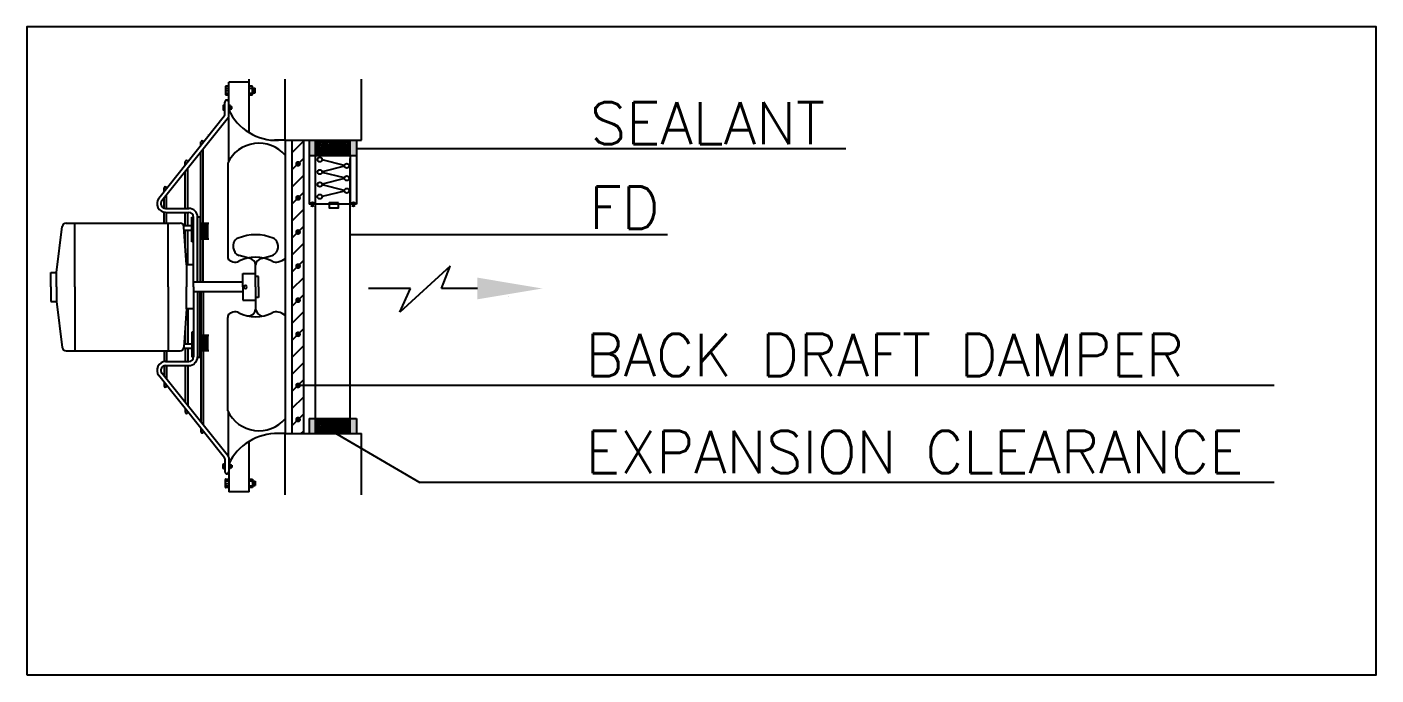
# Model space of a CAD drawing. Extents: x 462150 to 593348, y 35809 to 85242.
# Drawn here: x 472509 to 479227, y 56909 to 60134 of the extents above; entities that cross this region are included whole.
import ezdxf

# ---------------------------------------------------------------- set-up
doc = ezdxf.new("R2010")
doc.units = 0
doc.header["$LTSCALE"] = 500
doc.header["$MEASUREMENT"] = 0
for name, color, linetype in [('BASE', 15, 'Continuous'), ('EQP', 1, 'Continuous'), ('L', 7, 'Continuous'), ('M-DUCT', 3, 'Continuous'), ('SL', 3, 'Continuous'), ('Text', 50, 'Continuous')]:
    doc.layers.add(name, color=color, linetype=linetype)
doc.styles.add('STYLE1', font='romans.shx', dxfattribs={"height": 52.5})

msp = doc.modelspace()

# ---------------------------------------------------------------- hatches: boundary and pattern name
at = {"layer": 'EQP', "linetype": 'Continuous'}
h = msp.add_hatch(dxfattribs=at)
h.set_pattern_fill('ANSI31', color=3, scale=480, style=0)
h.set_pattern_definition([(45, (1219410.076, -129225.034), (-42.426407, 42.426407), [])])
h.paths.add_polyline_path([(473887.8, 59570.3), (473829.9, 59570.3), (473829.9, 58110.3), (473887.8, 58110.3)])
h = msp.add_hatch(color=3, dxfattribs=at)
h.paths.add_polyline_path([(474150.3, 59570.3), (474118.8, 59570.3), (474118.8, 59494.7), (474150.3, 59494.7)])
h.paths.add_polyline_path([(473945.9, 59570.3), (473914.4, 59570.3), (473914.4, 59494.7), (473945.9, 59494.7)])
h = msp.add_hatch(dxfattribs=at)
h.set_pattern_fill('NET3', color=3, scale=120, style=0)
h.set_pattern_definition([(0, (1217374.54, -129225.034), (0, 15), []), (60, (1217374.54, -129225.034), (-12.99038106, 7.5), []), (120, (1217374.54, -129225.034), (-12.99038106, -7.5), [])])
h.paths.add_polyline_path([(474118.8, 59494.7), (474118.8, 59570.3), (473945.9, 59570.3), (473945.9, 59494.7)])
h = msp.add_hatch(color=3, dxfattribs=at)
h.paths.add_polyline_path([(474150.3, 58185.9), (474118.8, 58185.9), (474118.8, 58110.3), (474150.3, 58110.3)])
h.paths.add_polyline_path([(473945.9, 58185.9), (473914.4, 58185.9), (473914.4, 58110.3), (473945.9, 58110.3)])
h = msp.add_hatch(dxfattribs=at)
h.set_pattern_fill('NET3', color=3, scale=120, style=0)
h.set_pattern_definition([(0, (1217374.54, 246905.652), (0, -15), []), (300, (1217374.54, 246905.652), (-12.99038106, -7.5), []), (240, (1217374.54, 246905.652), (-12.99038106, 7.5), [])])
h.paths.add_polyline_path([(474118.8, 58110.3), (473945.9, 58110.3), (473945.9, 58185.9), (474118.8, 58185.9)])

# ---------------------------------------------------------------- linework, layer by layer
msp.add_lwpolyline([(472508.9, 56908.8), (479227.4, 56908.8), (479227.4, 60134.4), (472508.9, 60134.4)], close=True)
at = {"layer": 'BASE'}
for p, q in [((473615.5, 59859.5), (473615.5, 59875.1)), ((473795.5, 59570.3), (473795.5, 59875.1)), ((474175.5, 59570.3), (474175.5, 59875.1)), ((473795.5, 59570.3), (474175.5, 59570.3)), ((474909, 58791.2), (474909, 58791.2)), ((473795.5, 58110.3), (474175.5, 58110.3)), ((473795.5, 57805.5), (473795.5, 58110.3)), ((474175.5, 57805.5), (474175.5, 58110.3))]:
    msp.add_line(p, q, dxfattribs=at)
at = {"layer": 'BASE', "color": 7, "linetype": 'Continuous'}
for p, q in [((473927, 59253.7), (473920.7, 59253.7)), ((473927, 59246.6), (473922.3, 59246.6)), ((473927, 59253.7), (473927, 59246.6)), ((473933.3, 59253.7), (473939.6, 59253.7)), ((473933.3, 59253.7), (473933.3, 59246.6)), ((473933.3, 59246.6), (473938, 59246.6)), ((474131.4, 59253.7), (474125.1, 59253.7)), ((474131.4, 59246.6), (474126.6, 59246.6)), ((474131.4, 59253.7), (474131.4, 59246.6)), ((474137.7, 59253.7), (474144, 59253.7)), ((474137.7, 59253.7), (474137.7, 59246.6)), ((474137.7, 59246.6), (474142.4, 59246.6))]:
    msp.add_line(p, q, dxfattribs=at)
for centre, radius, start, end in [((473930.1, 59251), 9.84, 16.11996, 163.88004), ((474134.5, 59251), 9.84, 16.11996, 163.88004), ((473930.1, 59252.8), 10, 218.22109, 321.77891), ((474134.5, 59252.8), 10, 218.22109, 321.77891)]:
    msp.add_arc(centre, radius, start, end, dxfattribs=at)
at = {"layer": 'EQP', "color": 3, "linetype": 'Continuous'}
for p, q in [((473497.9, 59837.6), (473497.9, 59798.7)), ((473497.9, 59830.6), (473513.8, 59830.6)), ((473497.9, 59818.2), (473513.9, 59818.2)), ((473497.9, 59805.7), (473513.8, 59805.7)), ((473513.8, 59839.2), (473499.4, 59839.2)), ((473499.4, 59797.2), (473513.8, 59797.2)), ((473615.5, 59859.5), (473513.9, 59859.5)), ((473513.9, 59689.6), (473513.9, 59859.5)), ((473615.5, 59608.5), (473615.5, 59859.5)), ((473631.5, 59839.2), (473615.5, 59839.2)), ((473615.5, 59830.6), (473631.5, 59830.6)), ((473615.5, 59805.7), (473631.5, 59805.7)), ((473615.5, 59797.2), (473631.5, 59797.2)), ((473631.5, 59797.2), (473631.5, 59839.2)), ((473631.5, 59829.1), (473645.8, 59829.1)), ((473631.5, 59807.2), (473645.8, 59807.2)), ((473633.3, 59807.2), (473633.3, 59829.1)), ((473634.9, 59807.2), (473634.9, 59829.1)), ((473636.4, 59807.2), (473636.4, 59829.1)), ((473638, 59807.2), (473638, 59829.1)), ((473639.5, 59807.2), (473639.5, 59829.1)), ((473641.1, 59807.2), (473641.1, 59829.1)), ((473642.7, 59807.2), (473642.7, 59829.1)), ((473644.2, 59807.2), (473644.2, 59829.1)), ((473645.8, 59807.2), (473645.8, 59829.1)), ((473486.4, 59742.8), (473486.4, 59723.3)), ((473486.4, 59739.3), (473494.4, 59739.3)), ((473486.4, 59733.1), (473494.4, 59733.1)), ((473494.4, 59743.6), (473487.2, 59743.6)), ((473494.4, 59696.4), (473494.4, 59760.8)), ((473521.9, 59743.6), (473513.9, 59743.6)), ((473513.9, 59739.3), (473521.9, 59739.3)), ((473521.9, 59722.6), (473521.9, 59743.6)), ((473521.9, 59738.5), (473529, 59738.5)), ((473521.9, 59727.6), (473529, 59727.6)), ((473522.8, 59727.6), (473522.8, 59738.5)), ((473523.6, 59727.6), (473523.6, 59738.5)), ((473524.4, 59727.6), (473524.4, 59738.5)), ((473525.1, 59727.6), (473525.1, 59738.5)), ((473525.9, 59727.6), (473525.9, 59738.5)), ((473526.7, 59727.6), (473526.7, 59738.5)), ((473527.5, 59727.6), (473527.5, 59738.5)), ((473528.3, 59727.6), (473528.3, 59738.5)), ((473529, 59727.6), (473529, 59738.5)), ((473492.7, 59691.5), (473165.6, 59281.5)), ((473512.2, 59684.7), (473180.9, 59269.4)), ((473486.4, 59726.8), (473494.4, 59726.8)), ((473487.2, 59722.6), (473494.4, 59722.6)), ((473512.2, 59684.7), (473512.2, 59463.9)), ((473513.9, 59726.8), (473521.9, 59726.8)), ((473513.9, 59722.6), (473521.9, 59722.6)), ((473414.5, 59593.5), (473414.5, 59598.6)), ((473375.1, 59544.1), (473375.1, 59562.7)), ((473375.1, 59544.1), (473375.1, 59547.5)), ((473386.8, 59558.8), (473386.8, 59562.7)), ((473386.8, 58863.7), (473386.8, 59527.5)), ((473795.5, 59570.3), (473741.8, 59570.3)), ((473795.5, 59570.3), (473795.5, 58110.3)), ((473297.4, 59446.4), (473297.4, 59465.6)), ((473309.2, 59461.5), (473309.2, 59465.7)), ((473375.1, 59157.1), (473375.1, 59512.9)), ((473297.5, 59231.4), (473297.5, 59415.5)), ((473309.2, 59231.4), (473309.2, 59430.2)), ((473508.7, 59457.1), (473508.7, 58991.6)), ((473192.1, 59314.7), (473192.1, 59333.9)), ((473203.8, 59329.4), (473203.8, 59334)), ((473192.1, 59232.4), (473192.1, 59283.5)), ((473203.8, 59231.4), (473203.8, 59298.1)), ((473192.1, 59158.3), (473192.1, 59212.4)), ((473199.2, 59231.4), (473315.3, 59231.4)), ((473199.2, 59211.8), (473315.3, 59211.8)), ((473203.8, 59158.3), (473203.8, 59211.8)), ((473297.5, 59145.8), (473297.5, 59211.8)), ((473309.2, 59145.8), (473309.2, 59211.8)), ((473358.2, 59190.1), (473371.7, 59190.1)), ((473371.7, 59190.1), (473371.7, 58863.7)), ((472655.6, 58912.5), (472684.7, 59141.3)), ((472704, 59158.3), (473271.3, 59158.3)), ((472747.9, 58840.3), (472747.9, 59158.3)), ((473212.7, 58840.3), (473212.7, 59158.3)), ((473289.5, 59145.8), (473329.3, 59145.8)), ((473302.7, 58949.9), (473290.8, 59140)), ((473291.8, 59123.7), (473329.3, 59123.7)), ((473297.5, 59033.3), (473297.5, 59123.7)), ((473309.2, 58949.9), (473309.2, 59123.7)), ((473329.3, 59065.6), (473329.3, 59187.9)), ((473329.3, 59187.9), (473338.7, 59187.9)), ((473338.7, 58840.3), (473338.7, 59188.4)), ((473358.2, 58863.7), (473358.2, 59188.4)), ((473370.7, 59157.1), (473414.5, 59157.1)), ((473338.7, 59065.6), (473329.3, 59065.6)), ((473371.7, 59079.4), (473414.5, 59079.4)), ((473375.1, 58863.7), (473375.1, 59079.4)), ((473619.7, 58981.8), (473565.7, 58997.2)), ((473675.5, 58981.8), (473729.5, 58997.2)), ((473302.7, 58949.9), (473302.7, 58840.3)), ((473338.7, 58949.9), (473302.7, 58949.9)), ((473619.7, 58981.8), (473609.1, 58984.8)), ((473647.6, 58840.3), (473647.6, 58950.4)), ((473675.5, 58981.8), (473686.1, 58984.8)), ((473795.5, 58983), (473795.5, 58697.6)), ((472627, 58840.3), (472627, 58912.5)), ((472627, 58912.5), (472655.6, 58912.5)), ((472655.6, 58840.3), (472655.6, 58912.5)), ((473583.3, 58863.7), (473338.7, 58863.7)), ((473583.3, 58906.7), (473647.6, 58906.7)), ((473583.3, 58840.3), (473583.3, 58906.7)), ((473661.8, 58891.9), (473647.6, 58891.9)), ((473661.8, 58840.3), (473661.8, 58891.9)), ((472627, 58840.3), (472627, 58768.1)), ((472655.6, 58840.3), (472655.6, 58768.1)), ((472747.9, 58840.3), (472747.9, 58522.3)), ((473212.7, 58840.3), (473212.7, 58522.3)), ((473302.7, 58730.7), (473302.7, 58840.3)), ((473338.7, 58840.3), (473338.7, 58492.2)), ((473583.3, 58816.9), (473338.7, 58816.9)), ((473358.2, 58816.9), (473358.2, 58492.2)), ((473371.7, 58490.5), (473371.7, 58816.9)), ((473375.1, 58816.9), (473375.1, 58601.2)), ((473386.8, 58816.9), (473386.8, 58153.1)), ((473583.3, 58840.3), (473583.3, 58773.9)), ((473647.6, 58840.3), (473647.6, 58730.2)), ((473661.8, 58788.7), (473647.6, 58788.7)), ((473661.8, 58840.3), (473661.8, 58788.7)), ((472627, 58768.1), (472655.6, 58768.1)), ((472655.6, 58768.1), (472684.7, 58539.3)), ((473302.7, 58730.7), (473290.8, 58540.6)), ((473338.7, 58730.7), (473302.7, 58730.7)), ((473309.2, 58730.7), (473309.2, 58556.9)), ((473583.3, 58773.9), (473647.6, 58773.9)), ((473508.7, 58223.6), (473508.7, 58689)), ((473297.5, 58647.4), (473297.5, 58556.9)), ((473329.3, 58615), (473329.3, 58492.7)), ((473338.7, 58615), (473329.3, 58615)), ((473371.7, 58601.2), (473414.5, 58601.2)), ((472704, 58522.3), (473271.3, 58522.3)), ((473192.1, 58522.3), (473192.1, 58468.2)), ((473203.8, 58522.3), (473203.8, 58468.8)), ((473289.5, 58534.9), (473329.3, 58534.9)), ((473291.8, 58556.9), (473329.3, 58556.9)), ((473297.5, 58534.9), (473297.5, 58468.8)), ((473309.2, 58534.9), (473309.2, 58468.8)), ((473370.7, 58523.5), (473414.5, 58523.5)), ((473375.1, 58523.5), (473375.1, 58167.8)), ((473199.2, 58468.8), (473315.3, 58468.8)), ((473329.3, 58492.7), (473338.7, 58492.7)), ((473358.2, 58490.5), (473371.7, 58490.5)), ((473492.7, 57989.1), (473165.6, 58399.1)), ((473512.2, 57995.9), (473180.9, 58411.3)), ((473192.1, 58448.2), (473192.1, 58397.2)), ((473199.2, 58449.3), (473315.3, 58449.3)), ((473203.8, 58449.3), (473203.8, 58382.5)), ((473297.5, 58449.3), (473297.5, 58265.1)), ((473309.2, 58449.3), (473309.2, 58250.4)), ((473192.1, 58365.9), (473192.1, 58346.7)), ((473203.8, 58351.2), (473203.8, 58346.6)), ((473297.4, 58234.3), (473297.4, 58215.1)), ((473309.2, 58219.1), (473309.2, 58214.9)), ((473512.2, 57995.9), (473512.2, 58216.7)), ((473375.1, 58136.5), (473375.1, 58118.3)), ((473375.1, 58136.5), (473375.1, 58133.1)), ((473386.8, 58121.8), (473386.8, 58118.4)), ((473615.5, 57821.1), (473615.5, 58072.3)), ((473795.5, 58110.3), (473741.8, 58110.3)), ((473494.4, 57984.2), (473494.4, 57919.8)), ((473513.9, 57991.1), (473513.9, 57821.1)), ((473486.4, 57937.8), (473486.4, 57957.3)), ((473486.4, 57953.8), (473494.4, 57953.8)), ((473486.4, 57947.6), (473494.4, 57947.6)), ((473486.4, 57941.3), (473494.4, 57941.3)), ((473487.2, 57958.1), (473494.4, 57958.1)), ((473494.4, 57937.1), (473487.2, 57937.1)), ((473513.9, 57958.1), (473521.9, 57958.1)), ((473513.9, 57953.8), (473521.9, 57953.8)), ((473513.9, 57941.3), (473521.9, 57941.3)), ((473521.9, 57937.1), (473513.9, 57937.1)), ((473521.9, 57958.1), (473521.9, 57937.1)), ((473521.9, 57953), (473529, 57953)), ((473521.9, 57942.1), (473529, 57942.1)), ((473522.8, 57953), (473522.8, 57942.1)), ((473523.6, 57953), (473523.6, 57942.1)), ((473524.4, 57953), (473524.4, 57942.1)), ((473525.1, 57953), (473525.1, 57942.1)), ((473525.9, 57953), (473525.9, 57942.1)), ((473526.7, 57953), (473526.7, 57942.1)), ((473527.5, 57953), (473527.5, 57942.1)), ((473528.3, 57953), (473528.3, 57942.1)), ((473529, 57953), (473529, 57942.1)), ((473497.9, 57843), (473497.9, 57881.9)), ((473497.9, 57874.9), (473513.8, 57874.9)), ((473497.9, 57862.5), (473513.9, 57862.5)), ((473497.9, 57850), (473513.8, 57850)), ((473499.4, 57883.5), (473513.8, 57883.5)), ((473615.5, 57883.5), (473631.5, 57883.5)), ((473615.5, 57874.9), (473631.5, 57874.9)), ((473615.5, 57850), (473631.5, 57850)), ((473631.5, 57883.5), (473631.5, 57841.5)), ((473631.5, 57873.4), (473645.8, 57873.4)), ((473631.5, 57851.5), (473645.8, 57851.5)), ((473633.3, 57873.4), (473633.3, 57851.5)), ((473634.9, 57873.4), (473634.9, 57851.5)), ((473636.4, 57873.4), (473636.4, 57851.5)), ((473638, 57873.4), (473638, 57851.5)), ((473639.5, 57873.4), (473639.5, 57851.5)), ((473641.1, 57873.4), (473641.1, 57851.5)), ((473642.7, 57873.4), (473642.7, 57851.5)), ((473644.2, 57873.4), (473644.2, 57851.5)), ((473645.8, 57873.4), (473645.8, 57851.5)), ((473513.8, 57841.5), (473499.4, 57841.5)), ((473615.5, 57821.1), (473513.9, 57821.1)), ((473631.5, 57841.5), (473615.5, 57841.5))]:
    msp.add_line(p, q, dxfattribs=at)
at = {"layer": 'EQP', "color": 3, "linetype": 'Continuous', "const_width": 13.9}
for points in [[(473851.5, 59453.2, 1), (473866.2, 59453.2, 1)], [(473851.5, 59283.5, 1), (473866.2, 59283.5, 1)], [(473851.5, 59113.8, 1), (473866.2, 59113.8, 1)], [(473851.5, 58944.1, 1), (473866.2, 58944.1, 1)], [(473851.5, 58774.4, 1), (473866.2, 58774.4, 1)], [(473851.5, 58604.7, 1), (473866.2, 58604.7, 1)], [(473851.5, 58350.1, 1), (473866.2, 58350.1, 1)], [(473851.5, 58180.4, 1), (473866.2, 58180.4, 1)]]:
    msp.add_lwpolyline(points, format="xyb", close=True, dxfattribs=at)
at = {"layer": 'EQP', "color": 3, "linetype": 'Continuous'}
for centre, radius, start, end in [((473499.4, 59837.6), 1.56, 90, 180), ((473503.2, 59836.3), 5.69, 199.31785, 260.97054), ((473503.2, 59825), 5.69, 99.02946, 160.68215), ((473503.2, 59811.3), 5.69, 199.31785, 260.97054), ((473503.2, 59800.1), 5.69, 99.02946, 160.68215), ((473499.4, 59798.7), 1.56, 180, 270), ((473626.1, 59836.3), 5.69, 279.02946, 341.50522), ((473626.1, 59825), 5.69, 18.49478, 80.97054), ((473626.1, 59811.3), 5.69, 279.02946, 341.50522), ((473626.1, 59800.1), 5.69, 18.49478, 80.97054), ((473487.2, 59742.8), 0.78, 90, 180), ((473489.1, 59742.1), 2.84, 199.31785, 260.97054), ((473489.1, 59736.5), 2.84, 99.02946, 160.68215), ((473489.1, 59729.6), 2.84, 199.31785, 260.97054), ((473504.1, 59760.8), 9.75, 0, 180), ((473519.2, 59742.1), 2.84, 279.02946, 341.50522), ((473519.2, 59736.5), 2.84, 18.49478, 80.97054), ((473519.2, 59729.6), 2.84, 279.02946, 341.50522), ((473489.1, 59724), 2.84, 99.02946, 160.68215), ((473487.2, 59723.3), 0.78, 180, 270), ((473486.6, 59696.4), 7.8, 321.41953, 0), ((473506.1, 59689.6), 7.8, 321.41953, 0), ((473751.7, 59832.1), 261.9, 204.79879, 272.15783), ((473519.2, 59724), 2.84, 18.49478, 80.97054), ((473381, 59561.1), 6.05, 14.59255, 165.40745), ((473665, 59382.9), 172.9, 41.00763, 154.60835), ((473303.3, 59464.2), 6.05, 14.59255, 166.50171), ((473198, 59332.5), 6.05, 14.59255, 166.50171), ((473199.2, 59254.8), 42.9, 141.41953, 270), ((473199.2, 59254.8), 23.4, 141.41953, 270), ((473315.3, 59188.4), 42.9, 0, 90), ((473315.3, 59188.4), 23.4, 0, 90), ((472704, 59138.8), 19.5, 90, 172.75634), ((473271.3, 59138.8), 19.5, 3.58217, 90), ((473588.7, 59042.5), 53.5, 161.80147, 212.31426), ((473574.9, 59047), 39, 111.90489, 161.80147), ((473647.6, 58866.2), 233.9, 68.09187, 111.90489), ((473720.3, 59047), 39, 18.16194, 68.09187), ((473706.6, 59042.5), 53.4, 327.19286, 18.16194), ((473531.3, 58991.6), 22.6, 180, 237.40825), ((473576.4, 59034.7), 39, 212.31426, 254.09335), ((473647.6, 58812.1), 177, 61.96598, 118.03402), ((473718.8, 59034.7), 39, 285.90665, 327.19286), ((473553, 59025.6), 62.9, 237.40825, 253.11773), ((473546.1, 59002.8), 39, 253.11773, 298.03402), ((473613, 58947.8), 34.7, 4.39111, 78.86828), ((473682.2, 58947.8), 34.7, 101.13172, 175.60889), ((473749.1, 59002.8), 39, 241.96598, 286.88227), ((473744.8, 59040.3), 76.5, 281.82848, 311.55636), ((473596.5, 58840.3), 7.92, 0, 180), ((473596.5, 58840.3), 7.92, 180, 0), ((473609.4, 58734.4), 38.4, 268.22426, 353.75156), ((473689.5, 58735.9), 42.3, 187.81809, 257.75579), ((473531.3, 58689), 22.6, 122.59175, 180), ((473553, 58655), 62.9, 106.88227, 122.59175), ((473546.1, 58677.9), 39, 61.96598, 106.88227), ((473546.1, 58677.9), 39, 61.96598, 106.88227), ((473647.6, 58868.5), 177, 241.96598, 298.03402), ((473749.1, 58677.9), 39, 73.11773, 118.03402), ((473744.8, 58640.4), 76.5, 48.44364, 78.17152), ((472704, 58541.8), 19.5, 187.24366, 270), ((473271.3, 58541.8), 19.5, 270, 356.41783), ((473199.2, 58425.9), 42.9, 90, 218.58047), ((473315.3, 58492.2), 23.4, 270, 0), ((473315.3, 58492.2), 42.9, 270, 0), ((473199.2, 58425.9), 23.4, 90, 218.58047), ((473198, 58348.1), 6.05, 193.49829, 345.40745), ((473303.3, 58216.5), 6.05, 193.49829, 345.40745), ((473665, 58297.7), 172.9, 205.39165, 318.99237), ((473381, 58119.8), 6.05, 194.59255, 345.40745), ((473751.7, 57848.6), 261.9, 87.84217, 155.20121), ((473486.6, 57984.2), 7.8, 0, 38.58047), ((473506.1, 57991.1), 7.8, 0, 38.58047), ((473487.2, 57957.3), 0.78, 90, 180), ((473489.1, 57956.6), 2.84, 199.31785, 260.97054), ((473489.1, 57951), 2.84, 99.02946, 160.68215), ((473489.1, 57944.1), 2.84, 199.31785, 260.97054), ((473489.1, 57938.5), 2.84, 99.02946, 160.68215), ((473487.2, 57937.8), 0.78, 180, 270), ((473504.1, 57919.8), 9.75, 180, 0), ((473519.2, 57956.6), 2.84, 279.02946, 341.50522), ((473519.2, 57951), 2.84, 18.49478, 80.97054), ((473519.2, 57944.1), 2.84, 279.02946, 341.50522), ((473519.2, 57938.5), 2.84, 18.49478, 80.97054), ((473499.4, 57881.9), 1.56, 90, 180), ((473503.2, 57880.6), 5.69, 199.31785, 260.97054), ((473503.2, 57869.3), 5.69, 99.02946, 160.68215), ((473503.2, 57855.6), 5.69, 199.31785, 260.97054), ((473503.2, 57844.4), 5.69, 99.02946, 160.68215), ((473626.1, 57880.6), 5.69, 279.02946, 341.50522), ((473626.1, 57869.3), 5.69, 18.49478, 80.97054), ((473626.1, 57855.6), 5.69, 279.02946, 341.50522), ((473626.1, 57844.4), 5.69, 18.49478, 80.97054), ((473499.4, 57843), 1.56, 180, 270)]:
    msp.add_arc(centre, radius, start, end, dxfattribs=at)
for points in [[(473371.7, 58863.7), (473371.7, 59190.1), (473358.2, 58863.7), (473358.2, 59190.1)], [(473338.7, 59065.6), (473338.7, 59188.4), (473329.3, 59065.6), (473329.3, 59187.9)], [(473414.5, 59079.4), (473414.5, 59157.1), (473371.7, 59079.4), (473371.7, 59157.1)], [(473371.7, 58816.9), (473371.7, 58490.5), (473358.2, 58816.9), (473358.2, 58490.5)], [(473338.7, 58615), (473338.7, 58492.2), (473329.3, 58615), (473329.3, 58492.7)], [(473414.5, 58601.2), (473414.5, 58523.5), (473371.7, 58601.2), (473371.7, 58523.5)]]:
    msp.add_solid(points, dxfattribs=at)
at = {"layer": 'L', "color": 1}
for p, q in [((473829.9, 58110.3), (473829.9, 59570.3)), ((473887.8, 58110.3), (473887.8, 59570.3)), ((473914.4, 59570.3), (474150.3, 59570.3)), ((473914.4, 59570.3), (473914.4, 59253.3)), ((474150.3, 59570.3), (474150.3, 59253.3)), ((473914.4, 59494.7), (474150.3, 59494.7)), ((473945.9, 59253.4), (473945.9, 59494.7)), ((473945.9, 59494.7), (474118.8, 59494.7)), ((473945.9, 58185.9), (473945.9, 59479.4)), ((474090, 59445.2), (473978.4, 59472.8)), ((474118.8, 59494.7), (474118.8, 59253.4)), ((474118.8, 58185.9), (474118.8, 59479.4)), ((474090, 59441.7), (473978.4, 59414.1)), ((474090, 59383.1), (473978.4, 59410.7)), ((474090, 59379.7), (473978.4, 59352.1)), ((474090, 59321), (473978.4, 59348.6)), ((474090, 59317.6), (473978.4, 59290)), ((474150.3, 59253.3), (473914.4, 59253.3)), ((474060.9, 59253.3), (473945.9, 59253.3)), ((473914.4, 58185.9), (473914.4, 58110.3)), ((473914.4, 58185.9), (474150.3, 58185.9)), ((473945.9, 58110.3), (473945.9, 58185.9)), ((474118.8, 58110.3), (474118.8, 58185.9)), ((474150.3, 58185.9), (474150.3, 58110.3)), ((473914.4, 58110.3), (474150.3, 58110.3)), ((473945.9, 58110.3), (474118.8, 58110.3))]:
    msp.add_line(p, q, dxfattribs=at)
at = {"layer": 'L', "color": 5, "linetype": 'Continuous'}
for p, q in [((473945.9, 59494.7), (473945.9, 59570.3)), ((474118.8, 59494.7), (474118.8, 59570.3))]:
    msp.add_line(p, q, dxfattribs=at)
at = {"layer": 'L', "color": 1}
msp.add_lwpolyline([(474060.9, 59258.6), (474013.3, 59258.6), (474013.3, 59234.3), (474060.9, 59234.3)], close=True, dxfattribs=at)
for centre in [(473967.1, 59474.5), (473967.1, 59412.4), (474101.3, 59443.4), (474101.3, 59381.4), (473967.1, 59350.3), (474101.3, 59319.3), (473967, 59290)]:
    msp.add_circle(centre, 11.4, dxfattribs=at)
at = {"layer": 'M-DUCT', "color": 70}
for p, q in [((473945.9, 59253.3), (473914.4, 59253.3)), ((474150.3, 59253.3), (474118.8, 59253.3))]:
    msp.add_line(p, q, dxfattribs=at)
at = {"layer": 'SL', "color": 1}
for p, q in [((474616.6, 58944.2), (474365, 58714.3)), ((474572.5, 58832.7), (474616.6, 58944.2)), ((474418.3, 58832.7), (474209.5, 58832.7)), ((474365, 58714.3), (474418.3, 58832.7)), ((474752.1, 58832.7), (474572.5, 58832.7))]:
    msp.add_line(p, q, dxfattribs=at)
msp.add_solid([(474752.1, 58886.7), (474752.1, 58778.7), (475076.1, 58832.7)], dxfattribs=at)
at = {"layer": 'Text'}
for p, q in [((476586.3, 59527.9), (474150.3, 59527.9)), ((475699.5, 59100.4), (474118.8, 59100.4)), ((478719.5, 58349.8), (473856.6, 58349.8)), ((474014.2, 58130.7), (474464.6, 57866.9)), ((478719.5, 57866.9), (474464.6, 57866.9))]:
    msp.add_line(p, q, dxfattribs=at)

# ---------------------------------------------------------------- texts
at = {"layer": 'Text', "style": 'STYLE1'}
for s, p in [('SEALANT', (475313, 59550.8)), ('FD', (475308.8, 59129.6)), ('BACK DRAFT DAMPER', (475291.3, 58396.7)), ('EXPANSION CLEARANCE', (475291.3, 57913.9))]:
    msp.add_text(s, height=210, dxfattribs=at).set_placement(p)

doc.saveas('drawing.dxf')
